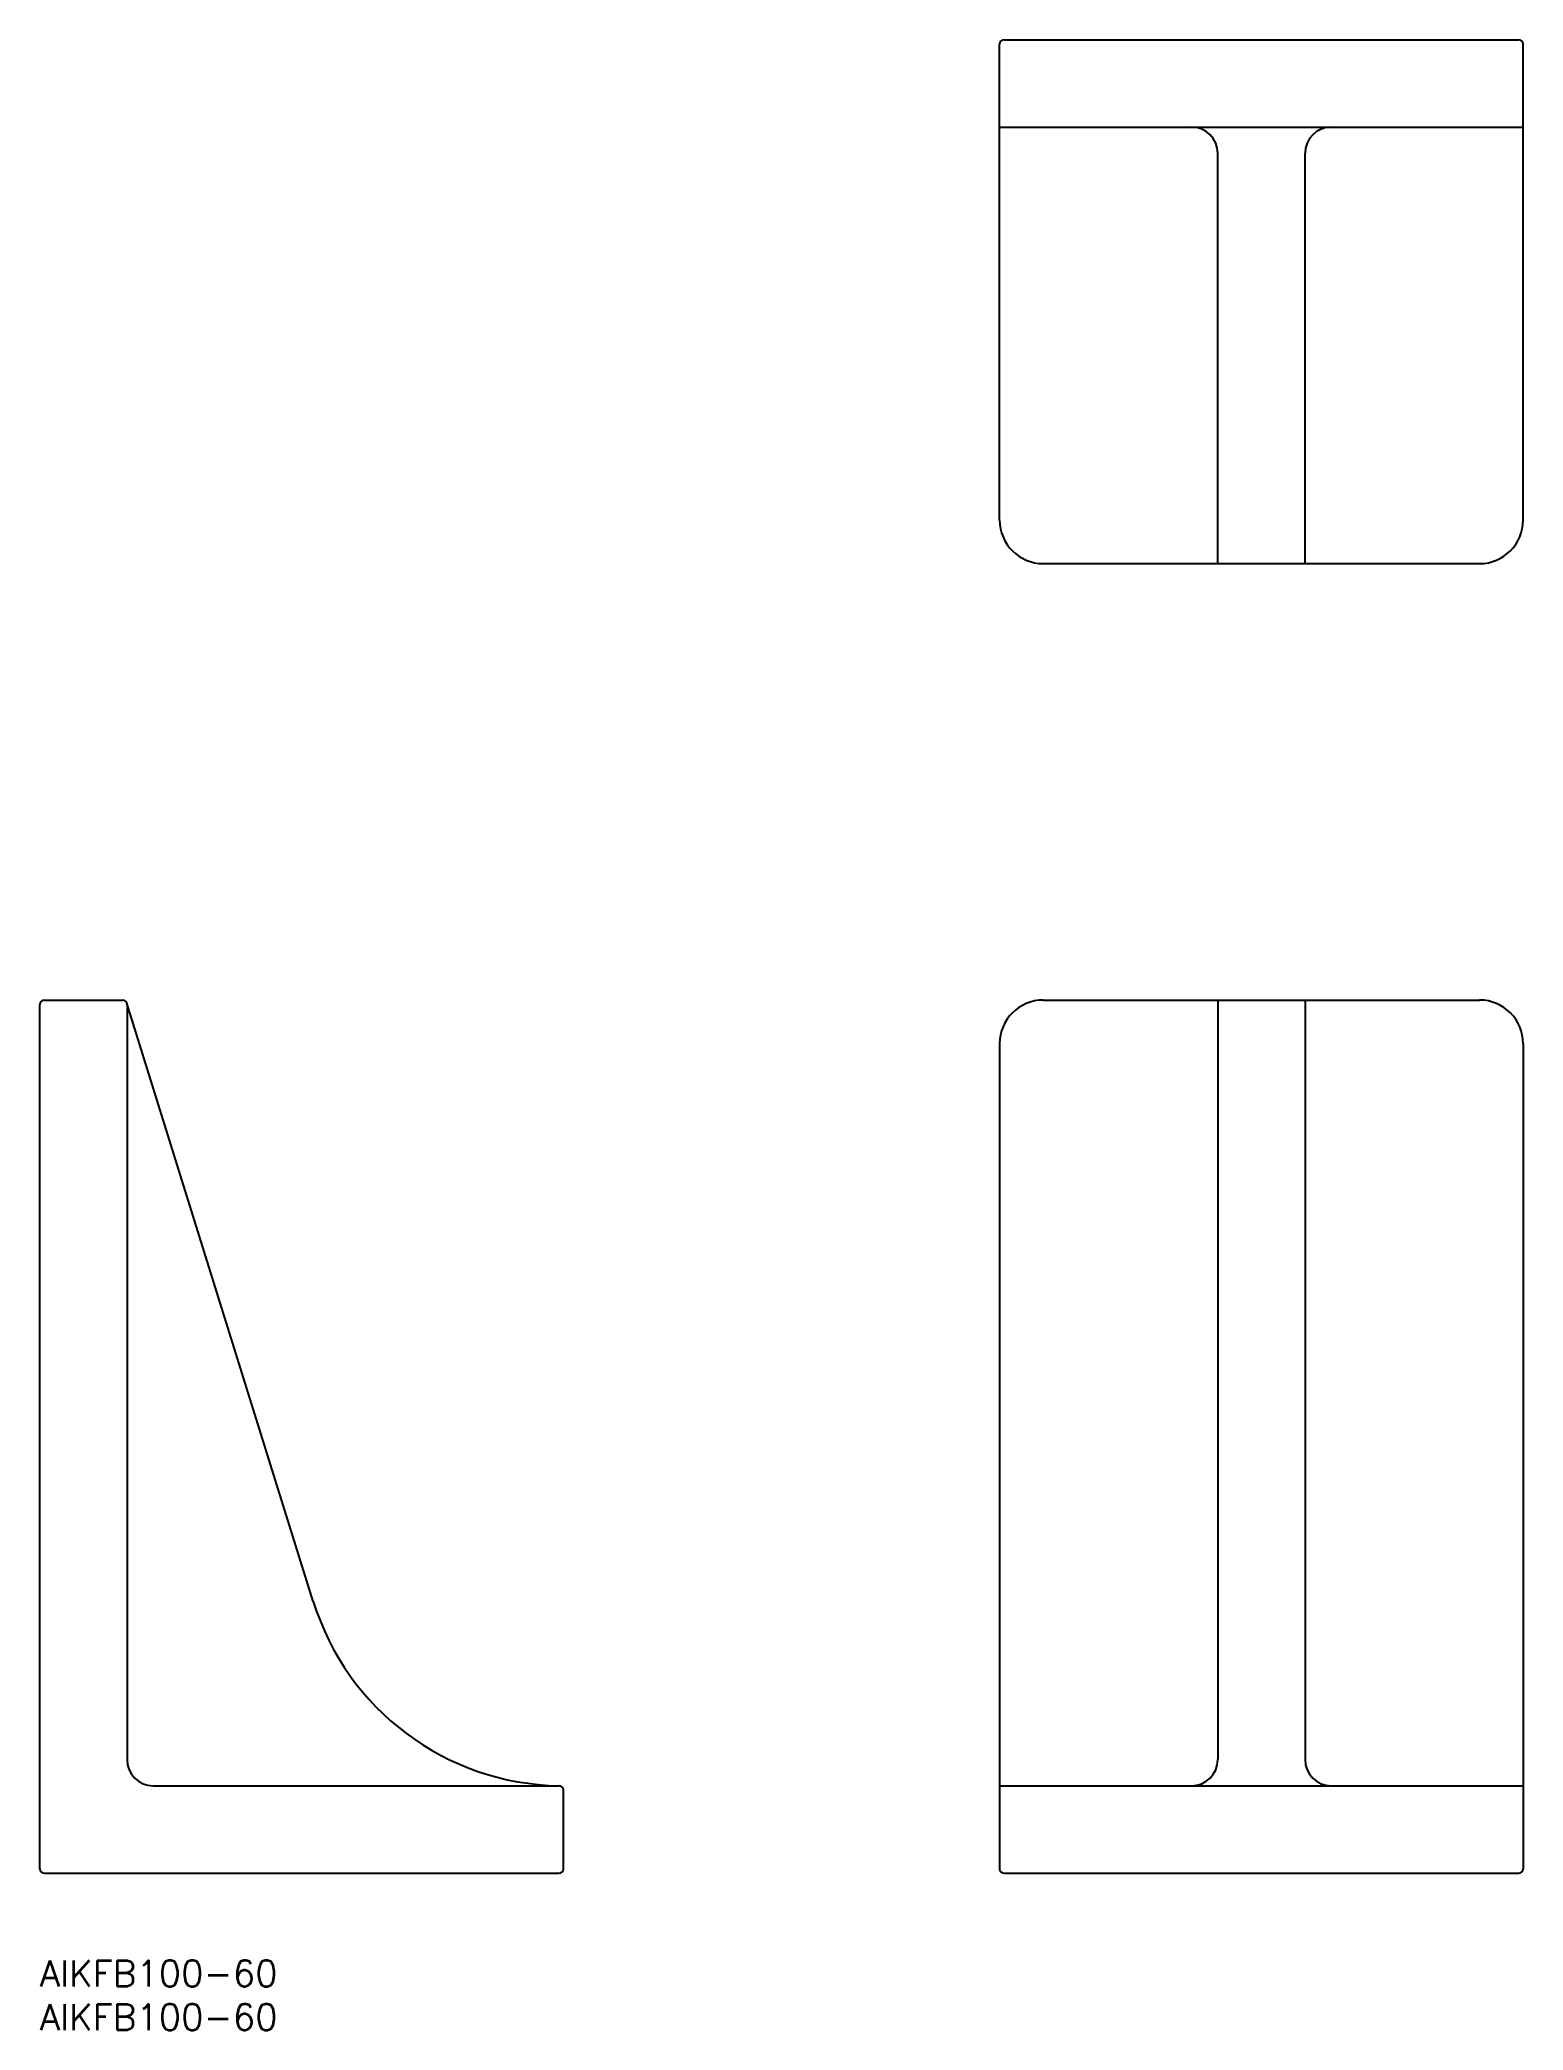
# Model space of a CAD drawing. Extents: x 0 to 170, y -8 to 220.
import ezdxf

# ---------------------------------------------------------------- set-up
doc = ezdxf.new("R2010")
doc.units = 0
doc.header["$LTSCALE"] = 0.5
doc.layers.add('MSM_CONTINUOUS', color=7, linetype='CONTINUOUS')
doc.layers.add('MSM_PART_NUMBER', color=7, linetype='CONTINUOUS')
doc.styles.get("Standard").update_dxf_attribs({"font": 'txt.shx', "height": 3, "bigfont": 'bigfont.shx'})

# ---------------------------------------------------------------- blocks, each defined once
blk = doc.blocks.new('*U4')
at = {"layer": 'MSM_PART_NUMBER'}
blk.add_text('AIKFB100-60', height=3, dxfattribs=at).set_placement((0, -3))
blk = doc.blocks.new('*U5')
at = {"layer": 'MSM_PART_NUMBER'}
blk.add_text('AIKFB100-60', height=3, dxfattribs=at).set_placement((0, -8))

msp = doc.modelspace()

# ---------------------------------------------------------------- linework, layer by layer
at = {"layer": 'MSM_CONTINUOUS'}
for p, q in [((110, 165), (110, 219.5)), ((110.5, 220), (169.5, 220)), ((170, 165), (170, 219.5)), ((110, 210), (170, 210)), ((135, 160), (135, 207)), ((145, 160), (145, 207)), ((115, 160), (165, 160)), ((0, 10.5), (0, 109.5)), ((0.5, 110), (9.5, 110)), ((31.34, 41.12), (9.98, 109.65)), ((10, 109.5), (10, 23)), ((115, 110), (165, 110)), ((135, 110), (135, 23)), ((145, 110), (145, 23)), ((110, 105), (110, 10.5)), ((170, 105), (170, 10.5)), ((13, 20), (59.5, 20)), ((60, 10.5), (60, 19.5)), ((110, 20), (170, 20)), ((0.5, 10), (59.5, 10)), ((110.5, 10), (169.5, 10))]:
    msp.add_line(p, q, dxfattribs=at)
for centre, radius, start, end in [((110.5, 219.5), 0.5, 90, 180), ((169.5, 219.5), 0.5, 0, 90), ((132, 207), 3, 0, 90), ((148, 207), 3, 90, 180), ((115, 165), 5, 180, 270), ((165, 165), 5, 270, 0), ((0.5, 109.5), 0.5, 90, 180), ((9.5, 109.5), 0.5, 0, 90), ((115, 105), 5, 90, 180), ((165, 105), 5, 0, 90), ((60, 50), 30, 197.2161, 269.0763), ((13, 23), 3, 180, 270), ((132, 23), 3, 270, 0), ((148, 23), 3, 180, 270), ((59.5, 19.5), 0.5, 0, 90), ((0.5, 10.5), 0.5, 180, 270), ((59.5, 10.5), 0.5, 270, 0), ((110.5, 10.5), 0.5, 180, 270), ((169.5, 10.5), 0.5, 270, 0)]:
    msp.add_arc(centre, radius, start, end, dxfattribs=at)

# ---------------------------------------------------------------- block references
for name in ['*U4', '*U5']:
    msp.add_blockref(name, (0, 0), dxfattribs=at)

doc.saveas('drawing.dxf')
